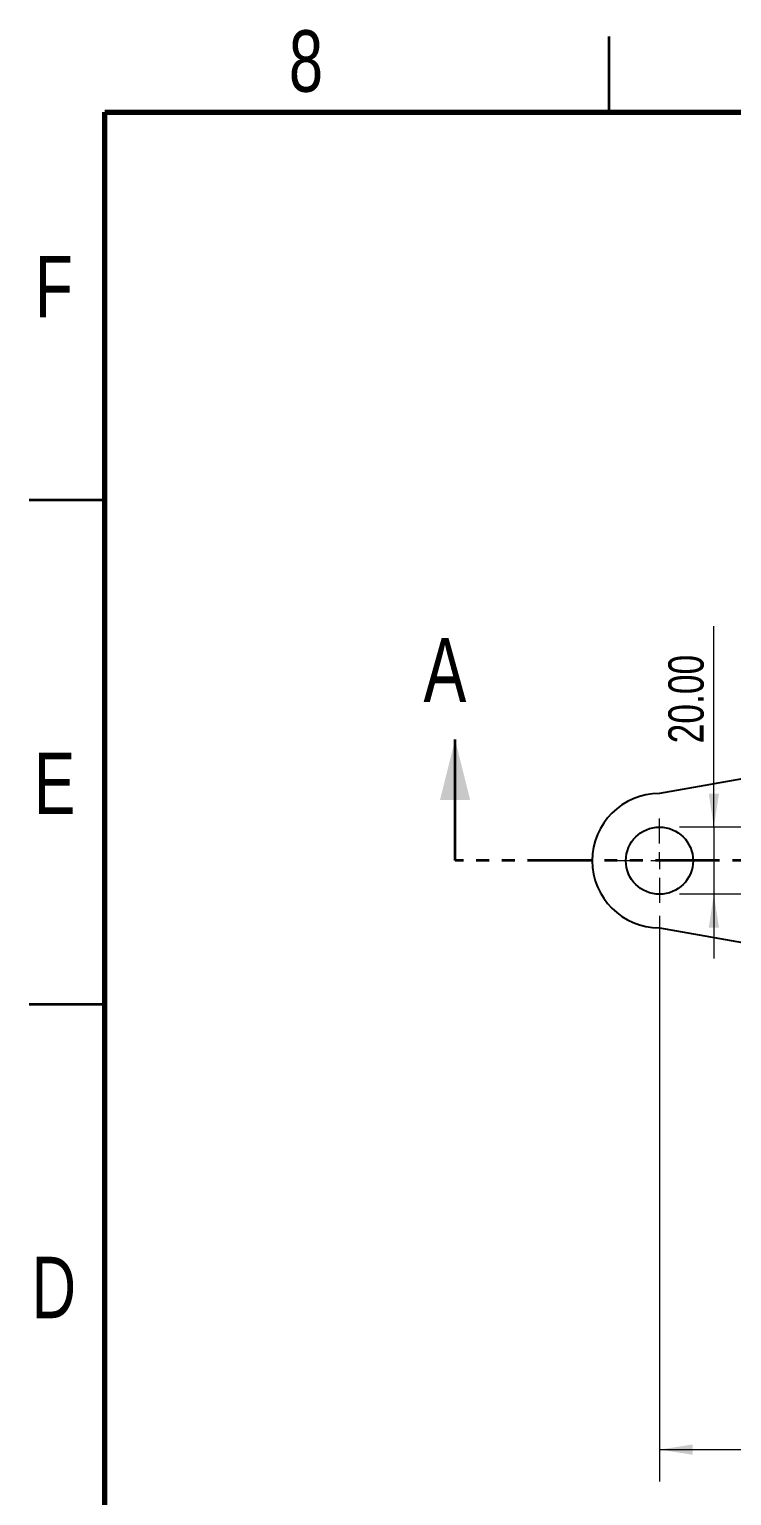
# Model space of a CAD drawing. Header units: millimetres. Extents: x 2 to 418, y 2 to 295.
# Drawn here: x 2.5 to 72.2, y 149.8 to 295.2 of the extents above; entities that cross this region are included whole.
import ezdxf

# ---------------------------------------------------------------- set-up
doc = ezdxf.new("R2010")
doc.units = ezdxf.units.MM
doc.linetypes.add('CENTERX2', pattern=[20.32, 12.7, -2.54, 2.54, -2.54])
doc.linetypes.add('PHANTOM', pattern=[12.7, 6.35, -1.27, 1.27, -1.27, 1.27, -1.27])
doc.styles.add('SLDTEXTSTYLE0', font='TXT', dxfattribs={"width": 0.75})
doc.dimstyles.new('SLDDIMSTYLE0', dxfattribs={"dimtxt": 3.5, "dimasz": 3.302, "dimexe": 0, "dimexo": 0.0625, "dimgap": 0.875, "dimtad": 1, "dimdec": 4, "dimlfac": 3, "dimzin": 12, "dimdsep": 46, "dimtxsty": 'SLDTEXTSTYLE0', "dimsah": 1, "dimcen": 0.09, "dimazin": 3, "dimtfac": 1, "dimtofl": 0, "dimtmove": 0, "dimatfit": 3, "dimfxl": 0, "dimfrac": 2, "dimtolj": 1, "dimtzin": 12, "dimarcsym": 0})
doc.dimstyles.new('SLDDIMSTYLE2', dxfattribs={"dimtxt": 3.5, "dimasz": 3.302, "dimexe": 0, "dimexo": 0.0625, "dimgap": 0.875, "dimtad": 1, "dimlfac": 3, "dimrnd": 1e-09, "dimzin": 4, "dimdsep": 46, "dimtxsty": 'SLDTEXTSTYLE0', "dimsah": 1, "dimcen": 0.09, "dimadec": 0, "dimazin": 1, "dimtfac": 1, "dimtofl": 0, "dimtmove": 0, "dimatfit": 3, "dimfxl": 0, "dimfrac": 2, "dimtolj": 1, "dimtzin": 12, "dimarcsym": 0})
doc.dimstyles.new('SLDDIMSTYLE5', dxfattribs={"dimtxt": 3.5, "dimasz": 3.302, "dimexe": 0, "dimexo": 0.0625, "dimgap": 0.875, "dimtad": 1, "dimlfac": 3, "dimrnd": 1e-09, "dimzin": 4, "dimdsep": 46, "dimtxsty": 'SLDTEXTSTYLE0', "dimsah": 1, "dimcen": 0.09, "dimadec": 0, "dimazin": 1, "dimtfac": 1, "dimtmove": 0, "dimatfit": 0, "dimfxl": 0, "dimfrac": 2, "dimtolj": 1, "dimtzin": 12, "dimarcsym": 0})

# ---------------------------------------------------------------- blocks, each defined once
blk = doc.blocks.new('_D_7')
at = {"color": 7, "linetype": 'Continuous', "lineweight": 0}
for p, q in [((70.39, 216.09), (70.39, 236.02)), ((70.39, 216.09), (70.39, 209.42)), ((70.39, 209.42), (70.39, 203.07))]:
    blk.add_line(p, q, dxfattribs=at)
at = {"color": 7, "linetype": 'Continuous', "lineweight": 18}
for points in [[(70.39, 216.09), (70.9, 219.39), (69.89, 219.39)], [(70.39, 209.42), (69.89, 206.12), (70.9, 206.12)]]:
    blk.add_solid(points, dxfattribs=at)
at = {"color": 7, "linetype": 'Continuous', "lineweight": 18, "insert": (65.88, 224.39), "char_height": 3.5, "attachment_point": 1, "rotation": 90, "style": 'SLDTEXTSTYLE0'}
blk.add_mtext('20.00', dxfattribs=at)
blk = doc.blocks.new('_D_8')
at = {"color": 7, "linetype": 'Continuous', "lineweight": 18}
for start, end in [(10, 19.1575), (350, 10)]:
    blk.add_arc((27.19, 212.75), 52.4, start, end, dxfattribs=at)
for points in [[(78.79, 221.85), (78.76, 218.51), (79.76, 218.66)], [(78.79, 203.66), (79.76, 206.85), (78.76, 207)]]:
    blk.add_solid(points, dxfattribs=at)
at = {"color": 7, "linetype": 'Continuous', "lineweight": 18, "insert": (81.14, 231.18), "char_height": 3.5, "attachment_point": 1, "rotation": 285.3148, "style": 'SLDTEXTSTYLE0'}
blk.add_mtext('20°', dxfattribs=at)
blk = doc.blocks.new('_D_11')
at = {"color": 7, "linetype": 'Continuous', "lineweight": 0}
for p, q in [((65, 207.3), (65, 151.17)), ((131.66, 200.3), (131.66, 151.17)), ((65, 154.35), (131.66, 154.35))]:
    blk.add_line(p, q, dxfattribs=at)
at = {"color": 7, "linetype": 'Continuous', "lineweight": 18}
for points in [[(65, 154.35), (68.3, 153.84), (68.3, 154.86)], [(131.66, 154.35), (128.36, 154.86), (128.36, 153.84)]]:
    blk.add_solid(points, dxfattribs=at)
at = {"color": 7, "linetype": 'Continuous', "lineweight": 18, "insert": (80.81, 158.86), "char_height": 3.5, "attachment_point": 1, "style": 'SLDTEXTSTYLE0'}
blk.add_mtext('200.00', dxfattribs=at)
blk = doc.blocks.new('SW_CENTERMARKSYMBOL_5')
at = {"color": 0, "linetype": 'Continuous', "lineweight": 18}
for p, q in [((0, 1.69), (0, 4.18)), ((-1.69, 0), (-4.18, 0)), ((0, 0), (-0.85, 0)), ((0, 0), (0, 0.85)), ((0, 0), (0, -0.85)), ((0, 0), (0.85, 0)), ((1.69, 0), (4.18, 0)), ((0, -1.69), (0, -4.18))]:
    blk.add_line(p, q, dxfattribs=at)

msp = doc.modelspace()

# ---------------------------------------------------------------- linework, layer by layer
at = {"color": 7, "linetype": 'Continuous', "lineweight": 35}
for p, q in [((60, 287), (60, 294.5)), ((10, 248.5), (2.5, 248.5)), ((44.729094, 212.759899), (44.729094, 224.759899)), ((10, 198.5), (2.5, 198.5))]:
    msp.add_line(p, q, dxfattribs=at)
at = {"color": 7, "linetype": 'Continuous', "lineweight": 70}
for p, q in [((10, 10), (10, 287)), ((10, 287), (410, 287))]:
    msp.add_line(p, q, dxfattribs=at)
at = {"color": 7, "linetype": 'Continuous', "lineweight": 25}
for p, q in [((93.404438, 224.430069), (64.995761, 219.420853)), ((64.995761, 206.08752), (93.404438, 201.078303))]:
    msp.add_line(p, q, dxfattribs=at)
at = {"color": 7, "linetype": 'CENTERX2', "lineweight": 18, "ltscale": 16.666667}
for p, q in [((106.512114, 216.08752), (66.979094, 216.08752)), ((106.512114, 209.420853), (66.979094, 209.420853))]:
    msp.add_line(p, q, dxfattribs=at)
at = {"color": 7, "linetype": 'PHANTOM', "lineweight": 35}
msp.add_line((185.262427, 212.759899), (44.729094, 212.759899), dxfattribs=at)
at = {"color": 7, "linetype": 'Continuous', "lineweight": 25}
msp.add_circle((64.995761, 212.754186), 3.333333, dxfattribs=at)
msp.add_arc((64.995761, 212.754186), 6.666667, 90, 270, dxfattribs=at)
at = {"color": 7, "linetype": 'Continuous', "lineweight": 35}
msp.add_solid([(44.729094, 224.759899), (43.229094, 218.759899), (46.229094, 218.759899)], dxfattribs=at)

# ---------------------------------------------------------------- block references
at = {"color": 7, "linetype": 'Continuous', "lineweight": 0}
msp.add_blockref('SW_CENTERMARKSYMBOL_5', (64.995761, 212.754186), dxfattribs=at)

# ---------------------------------------------------------------- texts
at = {"color": 7, "linetype": 'Continuous', "lineweight": 0, "char_height": 6.096, "attachment_point": 2, "style": 'SLDTEXTSTYLE0'}
for s, insert in [('8', (29.938617, 295.11369)), ('F', (4.9365, 272.72569)), ('E', (5.010583, 223.47569)), ('D', (4.93015, 173.47569))]:
    msp.add_mtext(s, dxfattribs=dict(at, insert=insert))
at = {"color": 7, "linetype": 'Continuous', "insert": (41.59723, 234.847152), "char_height": 6.35, "attachment_point": 1, "style": 'SLDTEXTSTYLE0'}
msp.add_mtext('A', dxfattribs=at)

# ---------------------------------------------------------------- dimensions: what is measured, and where the dimension line sits
at = {"color": 7, "linetype": 'Continuous', "lineweight": 18}
dim = msp.add_linear_dim(base=(70.394978, 209.420853), p1=(66.979094, 216.08752), p2=(66.979094, 209.420853), angle=90, dimstyle='SLDDIMSTYLE5', dxfattribs=at)
dim.commit()
dim.dimension.update_dxf_attribs({"geometry": '_D_7', "text_midpoint": (70.394978, 230.203823), "dimtype": 160})
dim = msp.add_angular_dim_2l(base=(79.583606, 212.754186), line1=((93.404438, 201.078303), (64.995761, 206.08752)), line2=((64.995761, 219.420853), (93.404438, 224.430069)), dimstyle='SLDDIMSTYLE0', dxfattribs=at)
dim.commit()
dim.dimension.update_dxf_attribs({"geometry": '_D_8', "text_midpoint": (77.72298, 226.593197), "dimtype": 162})
dim = msp.add_linear_dim(base=(131.662427, 154.349175), p1=(64.995761, 208.574186), p2=(131.662427, 201.574186), dimstyle='SLDDIMSTYLE2', dxfattribs=at)
dim.commit()
dim.dimension.update_dxf_attribs({"geometry": '_D_11', "text_midpoint": (87.926463, 154.349175), "dimtype": 160})

doc.saveas('drawing.dxf')
